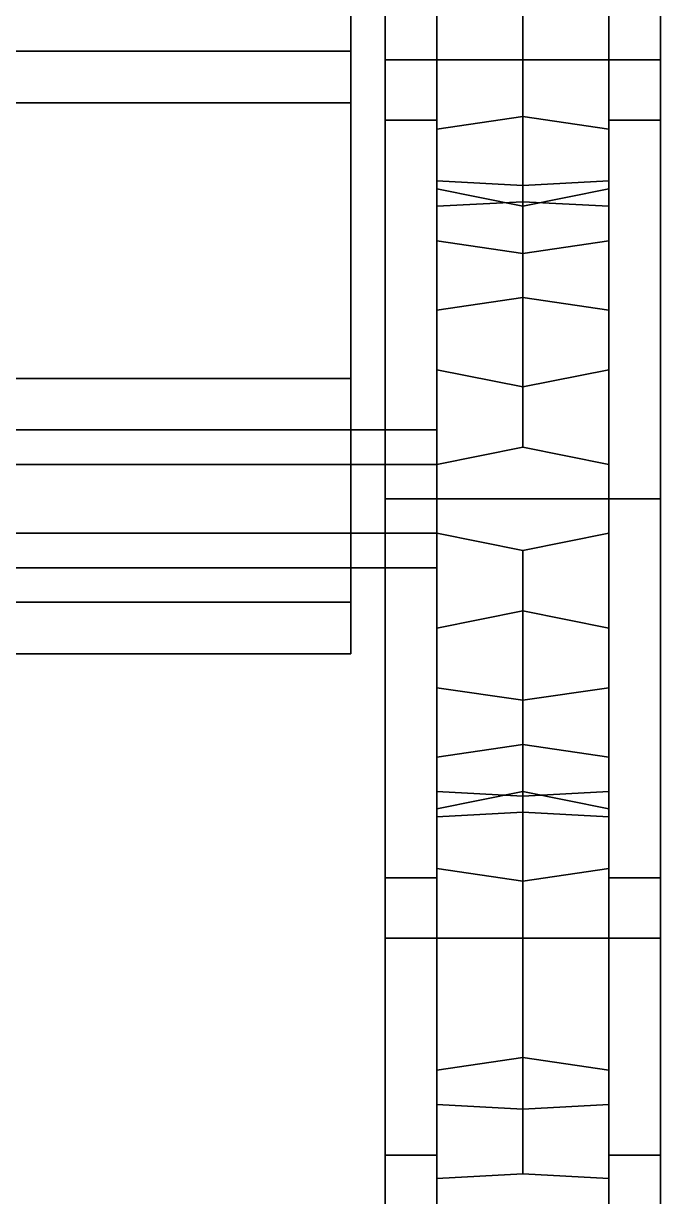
# Model space of a CAD drawing. Header units: millimetres. Extents: x -0.78 to 3, y -2.6 to 4.25.
# Drawn here: x 0.41 to 0.78, y -0.405 to 0.276 of the extents above; entities that cross this region are included whole.
import ezdxf

# ---------------------------------------------------------------- set-up
doc = ezdxf.new("R2010")
doc.units = ezdxf.units.MM
doc.layers.add('carriage', color=7, linetype='Continuous')
doc.layers.add('wheels', color=2, linetype='Continuous')

msp = doc.modelspace()

# ---------------------------------------------------------------- linework, layer by layer
at = {"layer": 'carriage'}
for points in [[(0.6, 0.26, 0.59), (0.6, 0.39, 0.3), (-0.6, 0.39, 0.3), (-0.6, 0.26, 0.59)], [(0.6, 0.23, 0.59), (0.6, 0.36, 0.3), (0.6, 0.39, 0.3), (0.6, 0.26, 0.59)], [(-0.6, 0.23, 0.59), (-0.6, 0.36, 0.3), (0.6, 0.36, 0.3), (0.6, 0.23, 0.59)], [(0.6, 0.07, 1.01), (0.6, 0.26, 0.59), (0.11, 0.26, 0.59), (0.11, 0.07, 1.01)], [(0.6, 0.04, 1.01), (0.6, 0.23, 0.59), (0.6, 0.26, 0.59), (0.6, 0.07, 1.01)], [(0.11, 0.04, 1.01), (0.11, 0.23, 0.59), (0.6, 0.23, 0.59), (0.6, 0.04, 1.01)], [(0.6, -0.06, 1.3), (0.6, 0.07, 1.01), (-0.6, 0.07, 1.01), (-0.6, -0.06, 1.3)], [(0.6, -0.09, 1.3), (0.6, 0.04, 1.01), (0.6, 0.07, 1.01), (0.6, -0.06, 1.3)], [(-0.6, -0.09, 1.3), (-0.6, 0.04, 1.01), (0.6, 0.04, 1.01), (0.6, -0.09, 1.3)], [(-0.6, -0.06, 1.3), (-0.6, -0.09, 1.3), (0.6, -0.09, 1.3), (0.6, -0.06, 1.3)]]:
    msp.add_3dface(points, dxfattribs=at)
at = {"layer": 'wheels'}
for points in [[(0.78, 0.255, 0.94167), (0.78, 0.44167, 0.755), (0.62, 0.44167, 0.755), (0.62, 0.255, 0.94167)], [(0.62, 0.255, 0.94167), (0.62, 0.44167, 0.755), (0.62, 0.38105, 0.72), (0.62, 0.22, 0.88105)], [(0.78, 0.44167, 0.245), (0.78, 0.255, 0.05833), (0.62, 0.255, 0.05833), (0.62, 0.44167, 0.245)], [(0.62, 0.44167, 0.245), (0.62, 0.255, 0.05833), (0.62, 0.22, 0.11895), (0.62, 0.38105, 0.28)], [(0.78, 0.22, 0.88105), (0.78, 0.38105, 0.72), (0.78, 0.44167, 0.755), (0.78, 0.255, 0.94167)], [(0.78, 0.38105, 0.28), (0.78, 0.22, 0.11895), (0.78, 0.255, 0.05833), (0.78, 0.44167, 0.245)], [(0.65, 0.39464, 0.52), (0.65, 0.18464, 0.52), (0.7, 0.18196, 0.53), (0.7, 0.39196, 0.53)], [(0.7, 0.39196, 0.47), (0.7, 0.18196, 0.47), (0.65, 0.18464, 0.48), (0.65, 0.39464, 0.48)], [(0.65, 0.18464, 0.48), (0.65, 0.18464, 0.52), (0.65, 0.39464, 0.52), (0.65, 0.39464, 0.48)], [(0.7, 0.39196, 0.53), (0.7, 0.18196, 0.53), (0.75, 0.18464, 0.52), (0.75, 0.39464, 0.52)], [(0.75, 0.39464, 0.48), (0.75, 0.18464, 0.48), (0.7, 0.18196, 0.47), (0.7, 0.39196, 0.47)], [(0.75, 0.39464, 0.52), (0.75, 0.18464, 0.52), (0.75, 0.18464, 0.48), (0.75, 0.39464, 0.48)], [(0.65, 0.38105, 0.72), (0.65, 0.22, 0.88105), (0.62, 0.22, 0.88105), (0.62, 0.38105, 0.72)], [(0.65, 0.22, 0.11895), (0.65, 0.38105, 0.28), (0.62, 0.38105, 0.28), (0.62, 0.22, 0.11895)], [(0.65, 0.33177, 0.71464), (0.65, 0.21464, 0.83177), (0.65, 0.22, 0.88105), (0.65, 0.38105, 0.72)], [(0.65, 0.21464, 0.16823), (0.65, 0.33177, 0.28536), (0.65, 0.38105, 0.28), (0.65, 0.22, 0.11895)], [(0.78, 0.38105, 0.72), (0.78, 0.22, 0.88105), (0.75, 0.22, 0.88105), (0.75, 0.38105, 0.72)], [(0.78, 0.22, 0.11895), (0.78, 0.38105, 0.28), (0.75, 0.38105, 0.28), (0.75, 0.22, 0.11895)], [(0.75, 0.38105, 0.72), (0.75, 0.22, 0.88105), (0.75, 0.21464, 0.83177), (0.75, 0.33177, 0.71464)], [(0.75, 0.22, 0.11895), (0.75, 0.38105, 0.28), (0.75, 0.33177, 0.28536), (0.75, 0.21464, 0.16823)], [(0.7, 0.35445, 0.67), (0.7, 0.17258, 0.565), (0.65, 0.1699, 0.575), (0.65, 0.35177, 0.68)], [(0.65, 0.35177, 0.32), (0.65, 0.1699, 0.425), (0.7, 0.17258, 0.435), (0.7, 0.35445, 0.33)], [(0.75, 0.35177, 0.68), (0.75, 0.1699, 0.575), (0.7, 0.17258, 0.565), (0.7, 0.35445, 0.67)], [(0.7, 0.35445, 0.33), (0.7, 0.17258, 0.435), (0.75, 0.1699, 0.425), (0.75, 0.35177, 0.32)], [(0.65, 0.1699, 0.575), (0.65, 0.1499, 0.60964), (0.65, 0.33177, 0.71464), (0.65, 0.35177, 0.68)], [(0.65, 0.1499, 0.39036), (0.65, 0.1699, 0.425), (0.65, 0.35177, 0.32), (0.65, 0.33177, 0.28536)], [(0.75, 0.33177, 0.71464), (0.75, 0.1499, 0.60964), (0.75, 0.1699, 0.575), (0.75, 0.35177, 0.68)], [(0.75, 0.35177, 0.32), (0.75, 0.1699, 0.425), (0.75, 0.1499, 0.39036), (0.75, 0.33177, 0.28536)], [(0.65, 0.33177, 0.71464), (0.65, 0.1499, 0.60964), (0.7, 0.14258, 0.61696), (0.7, 0.32445, 0.72196)], [(0.7, 0.32445, 0.27804), (0.7, 0.14258, 0.38304), (0.65, 0.1499, 0.39036), (0.65, 0.33177, 0.28536)], [(0.7, 0.32445, 0.72196), (0.7, 0.22196, 0.82445), (0.65, 0.21464, 0.83177), (0.65, 0.33177, 0.71464)], [(0.7, 0.22196, 0.17555), (0.7, 0.32445, 0.27804), (0.65, 0.33177, 0.28536), (0.65, 0.21464, 0.16823)], [(0.7, 0.32445, 0.72196), (0.7, 0.14258, 0.61696), (0.75, 0.1499, 0.60964), (0.75, 0.33177, 0.71464)], [(0.75, 0.33177, 0.28536), (0.75, 0.1499, 0.39036), (0.7, 0.14258, 0.38304), (0.7, 0.32445, 0.27804)], [(0.75, 0.33177, 0.71464), (0.75, 0.21464, 0.83177), (0.7, 0.22196, 0.82445), (0.7, 0.32445, 0.72196)], [(0.75, 0.21464, 0.16823), (0.75, 0.33177, 0.28536), (0.7, 0.32445, 0.27804), (0.7, 0.22196, 0.17555)], [(0.78, 0, 1.01), (0.78, 0.255, 0.94167), (0.62, 0.255, 0.94167), (0.62, 0, 1.01)], [(0.62, 0, 1.01), (0.62, 0.255, 0.94167), (0.62, 0.22, 0.88105), (0.62, 0, 0.94)], [(0.78, 0.255, 0.05833), (0.78, 0, -0.01), (0.62, 0, -0.01), (0.62, 0.255, 0.05833)], [(0.62, 0.255, 0.05833), (0.62, 0, -0.01), (0.62, 0, 0.06), (0.62, 0.22, 0.11895)], [(0.78, 0, 0.94), (0.78, 0.22, 0.88105), (0.78, 0.255, 0.94167), (0.78, 0, 1.01)], [(0.78, 0.22, 0.11895), (0.78, 0, 0.06), (0.78, 0, -0.01), (0.78, 0.255, 0.05833)], [(0.65, 0.22, 0.88105), (0.65, 0, 0.94), (0.62, 0, 0.94), (0.62, 0.22, 0.88105)], [(0.65, 0, 0.06), (0.65, 0.22, 0.11895), (0.62, 0.22, 0.11895), (0.62, 0, 0.06)], [(0.7, 0.22196, 0.82445), (0.7, 0.11696, 0.64258), (0.65, 0.10964, 0.6499), (0.65, 0.21464, 0.83177)], [(0.65, 0.21464, 0.16823), (0.65, 0.10964, 0.3501), (0.7, 0.11696, 0.35742), (0.7, 0.22196, 0.17555)], [(0.65, 0.18, 0.85177), (0.65, 0.02, 0.89464), (0.65, 0, 0.94), (0.65, 0.22, 0.88105)], [(0.65, 0.21464, 0.83177), (0.65, 0.18, 0.85177), (0.65, 0.22, 0.88105)], [(0.65, 0.18, 0.14823), (0.65, 0.21464, 0.16823), (0.65, 0.22, 0.11895)], [(0.65, 0.02, 0.10536), (0.65, 0.18, 0.14823), (0.65, 0.22, 0.11895), (0.65, 0, 0.06)], [(0.75, 0.21464, 0.83177), (0.75, 0.10964, 0.6499), (0.7, 0.11696, 0.64258), (0.7, 0.22196, 0.82445)], [(0.7, 0.22196, 0.17555), (0.7, 0.11696, 0.35742), (0.75, 0.10964, 0.3501), (0.75, 0.21464, 0.16823)], [(0.78, 0.22, 0.88105), (0.78, 0, 0.94), (0.75, 0, 0.94), (0.75, 0.22, 0.88105)], [(0.78, 0, 0.06), (0.78, 0.22, 0.11895), (0.75, 0.22, 0.11895), (0.75, 0, 0.06)], [(0.75, 0.22, 0.88105), (0.75, 0, 0.94), (0.75, 0.02, 0.89464), (0.75, 0.18, 0.85177)], [(0.75, 0.22, 0.88105), (0.75, 0.22, 0.88105), (0.75, 0.18, 0.85177), (0.75, 0.21464, 0.83177)], [(0.75, 0.22, 0.11895), (0.75, 0.22, 0.11895), (0.75, 0.21464, 0.16823), (0.75, 0.18, 0.14823)], [(0.75, 0, 0.06), (0.75, 0.22, 0.11895), (0.75, 0.18, 0.14823), (0.75, 0.02, 0.10536)], [(0.65, 0.10964, 0.6499), (0.65, 0.075, 0.6699), (0.65, 0.18, 0.85177), (0.65, 0.21464, 0.83177)], [(0.65, 0.075, 0.3301), (0.65, 0.10964, 0.3501), (0.65, 0.21464, 0.16823), (0.65, 0.18, 0.14823)], [(0.75, 0.18, 0.85177), (0.75, 0.075, 0.6699), (0.75, 0.10964, 0.6499), (0.75, 0.21464, 0.83177)], [(0.75, 0.21464, 0.16823), (0.75, 0.10964, 0.3501), (0.75, 0.075, 0.3301), (0.75, 0.18, 0.14823)], [(0.7, 0.17258, 0.565), (0.7, 0.18196, 0.53), (0.65, 0.18464, 0.52), (0.65, 0.1699, 0.575)], [(0.7, 0.18196, 0.47), (0.7, 0.17258, 0.435), (0.65, 0.1699, 0.425), (0.65, 0.18464, 0.48)], [(0.65, -0.10964, 0.6499), (0.65, 0.1699, 0.575), (0.65, 0.18464, 0.52), (0.65, -0.1499, 0.60964)], [(0.65, -0.1499, 0.60964), (0.65, 0.18464, 0.52), (0.65, 0.18464, 0.48), (0.65, -0.1699, 0.575)], [(0.65, -0.1699, 0.575), (0.65, 0.18464, 0.48), (0.65, 0.1699, 0.425), (0.65, -0.18464, 0.52)], [(0.75, 0.1699, 0.575), (0.75, 0.18464, 0.52), (0.7, 0.18196, 0.53), (0.7, 0.17258, 0.565)], [(0.75, 0.18464, 0.48), (0.75, 0.1699, 0.425), (0.7, 0.17258, 0.435), (0.7, 0.18196, 0.47)], [(0.75, 0.1699, 0.575), (0.75, -0.18464, 0.48), (0.75, -0.1699, 0.425), (0.75, 0.18464, 0.52)], [(0.75, -0.10964, 0.3501), (0.75, 0.1699, 0.425), (0.75, 0.18464, 0.48), (0.75, -0.1499, 0.39036)], [(0.75, -0.1499, 0.39036), (0.75, 0.18464, 0.48), (0.75, 0.18464, 0.52), (0.75, -0.1699, 0.425)], [(0.65, 0.18, 0.85177), (0.65, 0.075, 0.6699), (0.7, 0.065, 0.67258), (0.7, 0.17, 0.85445)], [(0.7, 0.17, 0.14555), (0.7, 0.065, 0.32742), (0.65, 0.075, 0.3301), (0.65, 0.18, 0.14823)], [(0.7, 0.17, 0.85445), (0.7, 0.03, 0.89196), (0.65, 0.02, 0.89464), (0.65, 0.18, 0.85177)], [(0.7, 0.03, 0.10804), (0.7, 0.17, 0.14555), (0.65, 0.18, 0.14823), (0.65, 0.02, 0.10536)], [(0.7, 0.17, 0.85445), (0.7, 0.065, 0.67258), (0.75, 0.075, 0.6699), (0.75, 0.18, 0.85177)], [(0.75, 0.18, 0.14823), (0.75, 0.075, 0.3301), (0.7, 0.065, 0.32742), (0.7, 0.17, 0.14555)], [(0.75, 0.18, 0.85177), (0.75, 0.02, 0.89464), (0.7, 0.03, 0.89196), (0.7, 0.17, 0.85445)], [(0.75, 0.02, 0.10536), (0.75, 0.18, 0.14823), (0.7, 0.17, 0.14555), (0.7, 0.03, 0.10804)], [(0.65, -0.075, 0.6699), (0.65, 0.1499, 0.60964), (0.65, 0.1699, 0.575), (0.65, -0.10964, 0.6499)], [(0.65, 0.1499, 0.39036), (0.65, -0.18464, 0.48), (0.65, -0.18464, 0.52), (0.65, 0.1699, 0.425)], [(0.75, 0.1499, 0.60964), (0.75, -0.18464, 0.52), (0.75, -0.18464, 0.48), (0.75, 0.1699, 0.575)], [(0.75, -0.075, 0.3301), (0.75, 0.1499, 0.39036), (0.75, 0.1699, 0.425), (0.75, -0.10964, 0.3501)], [(0.7, 0.11696, 0.64258), (0.7, 0.14258, 0.61696), (0.65, 0.1499, 0.60964), (0.65, 0.10964, 0.6499)], [(0.7, 0.14258, 0.38304), (0.7, 0.11696, 0.35742), (0.65, 0.10964, 0.3501), (0.65, 0.1499, 0.39036)], [(0.65, -0.02, 0.68464), (0.65, 0.10964, 0.6499), (0.65, 0.1499, 0.60964), (0.65, -0.075, 0.6699)], [(0.65, 0.10964, 0.3501), (0.65, -0.1699, 0.425), (0.65, -0.18464, 0.48), (0.65, 0.1499, 0.39036)], [(0.75, 0.10964, 0.6499), (0.75, 0.1499, 0.60964), (0.7, 0.14258, 0.61696), (0.7, 0.11696, 0.64258)], [(0.75, 0.1499, 0.39036), (0.75, 0.10964, 0.3501), (0.7, 0.11696, 0.35742), (0.7, 0.14258, 0.38304)], [(0.75, 0.10964, 0.6499), (0.75, -0.1699, 0.575), (0.75, -0.18464, 0.52), (0.75, 0.1499, 0.60964)], [(0.75, -0.02, 0.31536), (0.75, 0.10964, 0.3501), (0.75, 0.1499, 0.39036), (0.75, -0.075, 0.3301)], [(0.65, 0.02, 0.68464), (0.65, 0.075, 0.6699), (0.65, 0.10964, 0.6499), (0.65, -0.02, 0.68464)], [(0.65, 0.075, 0.3301), (0.65, -0.1499, 0.39036), (0.65, -0.1699, 0.425), (0.65, 0.10964, 0.3501)], [(0.75, 0.075, 0.6699), (0.75, -0.1499, 0.60964), (0.75, -0.1699, 0.575), (0.75, 0.10964, 0.6499)], [(0.75, 0.02, 0.31536), (0.75, 0.075, 0.3301), (0.75, 0.10964, 0.3501), (0.75, -0.02, 0.31536)], [(0.7, 0.03, 0.68196), (0.7, 0.065, 0.67258), (0.65, 0.075, 0.6699), (0.65, 0.02, 0.68464)], [(0.7, 0.065, 0.32742), (0.7, 0.03, 0.31804), (0.65, 0.02, 0.31536), (0.65, 0.075, 0.3301)], [(0.65, 0.02, 0.31536), (0.65, -0.10964, 0.3501), (0.65, -0.1499, 0.39036), (0.65, 0.075, 0.3301)], [(0.75, 0.02, 0.68464), (0.75, 0.075, 0.6699), (0.7, 0.065, 0.67258), (0.7, 0.03, 0.68196)], [(0.75, 0.075, 0.3301), (0.75, 0.02, 0.31536), (0.7, 0.03, 0.31804), (0.7, 0.065, 0.32742)], [(0.75, 0.02, 0.68464), (0.75, -0.10964, 0.6499), (0.75, -0.1499, 0.60964), (0.75, 0.075, 0.6699)], [(0.65, 0.02, 0.53464), (0.65, 0.04, 0.5), (-0.65, 0.04, 0.5), (-0.65, 0.02, 0.53464)], [(0.65, 0.04, 0.5), (0.65, 0.02, 0.46536), (-0.65, 0.02, 0.46536), (-0.65, 0.04, 0.5)], [(0.7, 0.03, 0.89196), (0.7, 0.03, 0.68196), (0.65, 0.02, 0.68464), (0.65, 0.02, 0.89464)], [(0.65, 0.02, 0.10536), (0.65, 0.02, 0.31536), (0.7, 0.03, 0.31804), (0.7, 0.03, 0.10804)], [(0.75, 0.02, 0.89464), (0.75, 0.02, 0.68464), (0.7, 0.03, 0.68196), (0.7, 0.03, 0.89196)], [(0.7, 0.03, 0.10804), (0.7, 0.03, 0.31804), (0.75, 0.02, 0.31536), (0.75, 0.02, 0.10536)], [(0.65, -0.02, 0.53464), (0.65, 0.02, 0.53464), (-0.65, 0.02, 0.53464), (-0.65, -0.02, 0.53464)], [(0.65, 0.02, 0.46536), (0.65, -0.02, 0.46536), (-0.65, -0.02, 0.46536), (-0.65, 0.02, 0.46536)], [(0.65, 0.02, 0.68464), (0.65, -0.02, 0.68464), (0.65, -0.02, 0.89464), (0.65, 0.02, 0.89464)], [(0.65, -0.02, 0.31536), (0.65, 0.02, 0.31536), (0.65, 0.02, 0.10536), (0.65, -0.02, 0.10536)], [(0.65, -0.02, 0.31536), (0.65, -0.075, 0.3301), (0.65, -0.10964, 0.3501), (0.65, 0.02, 0.31536)], [(0.75, -0.02, 0.89464), (0.75, -0.02, 0.68464), (0.75, 0.02, 0.68464), (0.75, 0.02, 0.89464)], [(0.75, 0.02, 0.10536), (0.75, 0.02, 0.31536), (0.75, -0.02, 0.31536), (0.75, -0.02, 0.10536)], [(0.75, -0.02, 0.68464), (0.75, -0.075, 0.6699), (0.75, -0.10964, 0.6499), (0.75, 0.02, 0.68464)], [(0.75, 0, 0.94), (0.75, 0, 0.94), (0.75, -0.02, 0.89464), (0.75, 0.02, 0.89464)], [(0.75, 0, 0.06), (0.75, 0, 0.06), (0.75, 0.02, 0.10536), (0.75, -0.02, 0.10536)], [(0.65, 0, 0.94), (0.65, -0.22, 0.88105), (0.62, -0.22, 0.88105), (0.62, 0, 0.94)], [(0.62, -0.255, 0.94167), (0.62, 0, 1.01), (0.62, 0, 0.94), (0.62, -0.22, 0.88105)], [(0.78, 0, -0.01), (0.78, -0.255, 0.05833), (0.62, -0.255, 0.05833), (0.62, 0, -0.01)], [(0.62, 0, -0.01), (0.62, -0.255, 0.05833), (0.62, -0.22, 0.11895), (0.62, 0, 0.06)], [(0.65, -0.22, 0.11895), (0.65, 0, 0.06), (0.62, 0, 0.06), (0.62, -0.22, 0.11895)], [(0.65, -0.18, 0.14823), (0.65, -0.02, 0.10536), (0.65, 0, 0.06), (0.65, -0.22, 0.11895)], [(0.78, 0, 0.94), (0.78, -0.22, 0.88105), (0.75, -0.22, 0.88105), (0.75, 0, 0.94)], [(0.78, -0.22, 0.11895), (0.78, 0, 0.06), (0.75, 0, 0.06), (0.75, -0.22, 0.11895)], [(0.75, 0, 0.94), (0.75, -0.22, 0.88105), (0.75, -0.18, 0.85177), (0.75, -0.02, 0.89464)], [(0.75, -0.22, 0.11895), (0.75, 0, 0.06), (0.75, -0.02, 0.10536), (0.75, -0.18, 0.14823)], [(0.78, -0.22, 0.88105), (0.78, 0, 0.94), (0.78, 0, 1.01), (0.78, -0.255, 0.94167)], [(0.78, 0, 0.06), (0.78, -0.22, 0.11895), (0.78, -0.255, 0.05833), (0.78, 0, -0.01)], [(0.78, -0.255, 0.94167), (0.78, 0, 1.01), (0.62, 0, 1.01), (0.62, -0.255, 0.94167)], [(0.65, -0.02, 0.89464), (0.65, -0.18, 0.85177), (0.65, -0.22, 0.88105), (0.65, 0, 0.94)], [(0.65, -0.04, 0.5), (0.65, -0.02, 0.53464), (-0.65, -0.02, 0.53464), (-0.65, -0.04, 0.5)], [(0.65, -0.02, 0.46536), (0.65, -0.04, 0.5), (-0.65, -0.04, 0.5), (-0.65, -0.02, 0.46536)], [(0.65, -0.02, 0.89464), (0.65, -0.02, 0.68464), (0.7, -0.03, 0.68196), (0.7, -0.03, 0.89196)], [(0.7, -0.03, 0.10804), (0.7, -0.03, 0.31804), (0.65, -0.02, 0.31536), (0.65, -0.02, 0.10536)], [(0.7, -0.065, 0.67258), (0.7, -0.03, 0.68196), (0.65, -0.02, 0.68464), (0.65, -0.075, 0.6699)], [(0.7, -0.03, 0.89196), (0.7, -0.17, 0.85445), (0.65, -0.18, 0.85177), (0.65, -0.02, 0.89464)], [(0.7, -0.03, 0.31804), (0.7, -0.065, 0.32742), (0.65, -0.075, 0.3301), (0.65, -0.02, 0.31536)], [(0.7, -0.17, 0.14555), (0.7, -0.03, 0.10804), (0.65, -0.02, 0.10536), (0.65, -0.18, 0.14823)], [(0.7, -0.03, 0.89196), (0.7, -0.03, 0.68196), (0.75, -0.02, 0.68464), (0.75, -0.02, 0.89464)], [(0.75, -0.02, 0.10536), (0.75, -0.02, 0.31536), (0.7, -0.03, 0.31804), (0.7, -0.03, 0.10804)], [(0.75, -0.02, 0.89464), (0.75, -0.18, 0.85177), (0.7, -0.17, 0.85445), (0.7, -0.03, 0.89196)], [(0.75, -0.075, 0.6699), (0.75, -0.02, 0.68464), (0.7, -0.03, 0.68196), (0.7, -0.065, 0.67258)], [(0.75, -0.02, 0.31536), (0.75, -0.075, 0.3301), (0.7, -0.065, 0.32742), (0.7, -0.03, 0.31804)], [(0.75, -0.18, 0.14823), (0.75, -0.02, 0.10536), (0.7, -0.03, 0.10804), (0.7, -0.17, 0.14555)], [(0.65, -0.18, 0.14823), (0.65, -0.075, 0.3301), (0.7, -0.065, 0.32742), (0.7, -0.17, 0.14555)], [(0.7, -0.17, 0.85445), (0.7, -0.065, 0.67258), (0.65, -0.075, 0.6699), (0.65, -0.18, 0.85177)], [(0.7, -0.17, 0.14555), (0.7, -0.065, 0.32742), (0.75, -0.075, 0.3301), (0.75, -0.18, 0.14823)], [(0.75, -0.18, 0.85177), (0.75, -0.075, 0.6699), (0.7, -0.065, 0.67258), (0.7, -0.17, 0.85445)], [(0.65, -0.10964, 0.3501), (0.65, -0.075, 0.3301), (0.65, -0.18, 0.14823), (0.65, -0.21464, 0.16823)], [(0.65, -0.075, 0.6699), (0.65, -0.10964, 0.6499), (0.65, -0.21464, 0.83177), (0.65, -0.18, 0.85177)], [(0.75, -0.18, 0.14823), (0.75, -0.075, 0.3301), (0.75, -0.10964, 0.3501), (0.75, -0.21464, 0.16823)], [(0.75, -0.21464, 0.83177), (0.75, -0.10964, 0.6499), (0.75, -0.075, 0.6699), (0.75, -0.18, 0.85177)], [(0.7, -0.22196, 0.17555), (0.7, -0.11696, 0.35742), (0.65, -0.10964, 0.3501), (0.65, -0.21464, 0.16823)], [(0.65, -0.21464, 0.83177), (0.65, -0.10964, 0.6499), (0.7, -0.11696, 0.64258), (0.7, -0.22196, 0.82445)], [(0.7, -0.11696, 0.35742), (0.7, -0.14258, 0.38304), (0.65, -0.1499, 0.39036), (0.65, -0.10964, 0.3501)], [(0.7, -0.14258, 0.61696), (0.7, -0.11696, 0.64258), (0.65, -0.10964, 0.6499), (0.65, -0.1499, 0.60964)], [(0.75, -0.21464, 0.16823), (0.75, -0.10964, 0.3501), (0.7, -0.11696, 0.35742), (0.7, -0.22196, 0.17555)], [(0.7, -0.22196, 0.82445), (0.7, -0.11696, 0.64258), (0.75, -0.10964, 0.6499), (0.75, -0.21464, 0.83177)], [(0.75, -0.10964, 0.3501), (0.75, -0.1499, 0.39036), (0.7, -0.14258, 0.38304), (0.7, -0.11696, 0.35742)], [(0.75, -0.1499, 0.60964), (0.75, -0.10964, 0.6499), (0.7, -0.11696, 0.64258), (0.7, -0.14258, 0.61696)], [(0.65, -0.33177, 0.28536), (0.65, -0.1499, 0.39036), (0.7, -0.14258, 0.38304), (0.7, -0.32445, 0.27804)], [(0.7, -0.32445, 0.72196), (0.7, -0.14258, 0.61696), (0.65, -0.1499, 0.60964), (0.65, -0.33177, 0.71464)], [(0.7, -0.32445, 0.27804), (0.7, -0.14258, 0.38304), (0.75, -0.1499, 0.39036), (0.75, -0.33177, 0.28536)], [(0.75, -0.33177, 0.71464), (0.75, -0.1499, 0.60964), (0.7, -0.14258, 0.61696), (0.7, -0.32445, 0.72196)], [(0.65, -0.1699, 0.425), (0.65, -0.1499, 0.39036), (0.65, -0.33177, 0.28536), (0.65, -0.35177, 0.32)], [(0.65, -0.1499, 0.60964), (0.65, -0.1699, 0.575), (0.65, -0.35177, 0.68), (0.65, -0.33177, 0.71464)], [(0.75, -0.33177, 0.28536), (0.75, -0.1499, 0.39036), (0.75, -0.1699, 0.425), (0.75, -0.35177, 0.32)], [(0.75, -0.35177, 0.68), (0.75, -0.1699, 0.575), (0.75, -0.1499, 0.60964), (0.75, -0.33177, 0.71464)], [(0.7, -0.35445, 0.33), (0.7, -0.17258, 0.435), (0.65, -0.1699, 0.425), (0.65, -0.35177, 0.32)], [(0.65, -0.35177, 0.68), (0.65, -0.1699, 0.575), (0.7, -0.17258, 0.565), (0.7, -0.35445, 0.67)], [(0.7, -0.17258, 0.435), (0.7, -0.18196, 0.47), (0.65, -0.18464, 0.48), (0.65, -0.1699, 0.425)], [(0.7, -0.18196, 0.53), (0.7, -0.17258, 0.565), (0.65, -0.1699, 0.575), (0.65, -0.18464, 0.52)], [(0.75, -0.35177, 0.32), (0.75, -0.1699, 0.425), (0.7, -0.17258, 0.435), (0.7, -0.35445, 0.33)], [(0.7, -0.35445, 0.67), (0.7, -0.17258, 0.565), (0.75, -0.1699, 0.575), (0.75, -0.35177, 0.68)], [(0.75, -0.1699, 0.425), (0.75, -0.18464, 0.48), (0.7, -0.18196, 0.47), (0.7, -0.17258, 0.435)], [(0.75, -0.18464, 0.52), (0.75, -0.1699, 0.575), (0.7, -0.17258, 0.565), (0.7, -0.18196, 0.53)], [(0.65, -0.21464, 0.16823), (0.65, -0.18, 0.14823), (0.65, -0.22, 0.11895)], [(0.65, -0.18, 0.85177), (0.65, -0.21464, 0.83177), (0.65, -0.22, 0.88105)], [(0.65, -0.39464, 0.48), (0.65, -0.18464, 0.48), (0.7, -0.18196, 0.47), (0.7, -0.39196, 0.47)], [(0.7, -0.39196, 0.53), (0.7, -0.18196, 0.53), (0.65, -0.18464, 0.52), (0.65, -0.39464, 0.52)], [(0.7, -0.39196, 0.47), (0.7, -0.18196, 0.47), (0.75, -0.18464, 0.48), (0.75, -0.39464, 0.48)], [(0.75, -0.39464, 0.52), (0.75, -0.18464, 0.52), (0.7, -0.18196, 0.53), (0.7, -0.39196, 0.53)], [(0.75, -0.22, 0.11895), (0.75, -0.22, 0.11895), (0.75, -0.18, 0.14823), (0.75, -0.21464, 0.16823)], [(0.75, -0.22, 0.88105), (0.75, -0.22, 0.88105), (0.75, -0.21464, 0.83177), (0.75, -0.18, 0.85177)], [(0.65, -0.18464, 0.52), (0.65, -0.18464, 0.48), (0.65, -0.39464, 0.48), (0.65, -0.39464, 0.52)], [(0.75, -0.39464, 0.48), (0.75, -0.18464, 0.48), (0.75, -0.18464, 0.52), (0.75, -0.39464, 0.52)], [(0.7, -0.32445, 0.27804), (0.7, -0.22196, 0.17555), (0.65, -0.21464, 0.16823), (0.65, -0.33177, 0.28536)], [(0.7, -0.22196, 0.82445), (0.7, -0.32445, 0.72196), (0.65, -0.33177, 0.71464), (0.65, -0.21464, 0.83177)], [(0.65, -0.33177, 0.28536), (0.65, -0.21464, 0.16823), (0.65, -0.22, 0.11895), (0.65, -0.38105, 0.28)], [(0.65, -0.21464, 0.83177), (0.65, -0.33177, 0.71464), (0.65, -0.38105, 0.72), (0.65, -0.22, 0.88105)], [(0.75, -0.33177, 0.28536), (0.75, -0.21464, 0.16823), (0.7, -0.22196, 0.17555), (0.7, -0.32445, 0.27804)], [(0.75, -0.21464, 0.83177), (0.75, -0.33177, 0.71464), (0.7, -0.32445, 0.72196), (0.7, -0.22196, 0.82445)], [(0.75, -0.38105, 0.28), (0.75, -0.22, 0.11895), (0.75, -0.21464, 0.16823), (0.75, -0.33177, 0.28536)], [(0.75, -0.22, 0.88105), (0.75, -0.38105, 0.72), (0.75, -0.33177, 0.71464), (0.75, -0.21464, 0.83177)], [(0.62, -0.255, 0.05833), (0.62, -0.44167, 0.245), (0.62, -0.38105, 0.28), (0.62, -0.22, 0.11895)], [(0.65, -0.38105, 0.28), (0.65, -0.22, 0.11895), (0.62, -0.22, 0.11895), (0.62, -0.38105, 0.28)], [(0.62, -0.44167, 0.755), (0.62, -0.255, 0.94167), (0.62, -0.22, 0.88105), (0.62, -0.38105, 0.72)], [(0.65, -0.22, 0.88105), (0.65, -0.38105, 0.72), (0.62, -0.38105, 0.72), (0.62, -0.22, 0.88105)], [(0.78, -0.38105, 0.28), (0.78, -0.22, 0.11895), (0.75, -0.22, 0.11895), (0.75, -0.38105, 0.28)], [(0.78, -0.22, 0.88105), (0.78, -0.38105, 0.72), (0.75, -0.38105, 0.72), (0.75, -0.22, 0.88105)], [(0.78, -0.22, 0.11895), (0.78, -0.38105, 0.28), (0.78, -0.44167, 0.245), (0.78, -0.255, 0.05833)], [(0.78, -0.38105, 0.72), (0.78, -0.22, 0.88105), (0.78, -0.255, 0.94167), (0.78, -0.44167, 0.755)], [(0.78, -0.255, 0.05833), (0.78, -0.44167, 0.245), (0.62, -0.44167, 0.245), (0.62, -0.255, 0.05833)], [(0.78, -0.44167, 0.755), (0.78, -0.255, 0.94167), (0.62, -0.255, 0.94167), (0.62, -0.44167, 0.755)], [(0.65, -0.35177, 0.32), (0.65, -0.33177, 0.28536), (0.65, -0.38105, 0.28)], [(0.65, -0.33177, 0.71464), (0.65, -0.35177, 0.68), (0.65, -0.38105, 0.72)], [(0.75, -0.38105, 0.28), (0.75, -0.38105, 0.28), (0.75, -0.33177, 0.28536), (0.75, -0.35177, 0.32)], [(0.75, -0.38105, 0.72), (0.75, -0.38105, 0.72), (0.75, -0.35177, 0.68), (0.75, -0.33177, 0.71464)], [(0.7, -0.39196, 0.47), (0.7, -0.35445, 0.33), (0.65, -0.35177, 0.32), (0.65, -0.39464, 0.48)], [(0.7, -0.35445, 0.67), (0.7, -0.39196, 0.53), (0.65, -0.39464, 0.52), (0.65, -0.35177, 0.68)], [(0.65, -0.39464, 0.48), (0.65, -0.35177, 0.32), (0.65, -0.38105, 0.28), (0.65, -0.44, 0.5)], [(0.65, -0.35177, 0.68), (0.65, -0.39464, 0.52), (0.65, -0.44, 0.5), (0.65, -0.38105, 0.72)], [(0.75, -0.39464, 0.48), (0.75, -0.35177, 0.32), (0.7, -0.35445, 0.33), (0.7, -0.39196, 0.47)], [(0.75, -0.35177, 0.68), (0.75, -0.39464, 0.52), (0.7, -0.39196, 0.53), (0.7, -0.35445, 0.67)], [(0.75, -0.44, 0.5), (0.75, -0.38105, 0.28), (0.75, -0.35177, 0.32), (0.75, -0.39464, 0.48)], [(0.75, -0.38105, 0.72), (0.75, -0.44, 0.5), (0.75, -0.39464, 0.52), (0.75, -0.35177, 0.68)], [(0.62, -0.44167, 0.245), (0.62, -0.51, 0.5), (0.62, -0.44, 0.5), (0.62, -0.38105, 0.28)], [(0.65, -0.44, 0.5), (0.65, -0.38105, 0.28), (0.62, -0.38105, 0.28), (0.62, -0.44, 0.5)], [(0.62, -0.51, 0.5), (0.62, -0.44167, 0.755), (0.62, -0.38105, 0.72), (0.62, -0.44, 0.5)], [(0.65, -0.38105, 0.72), (0.65, -0.44, 0.5), (0.62, -0.44, 0.5), (0.62, -0.38105, 0.72)], [(0.78, -0.44, 0.5), (0.78, -0.38105, 0.28), (0.75, -0.38105, 0.28), (0.75, -0.44, 0.5)], [(0.78, -0.38105, 0.72), (0.78, -0.44, 0.5), (0.75, -0.44, 0.5), (0.75, -0.38105, 0.72)], [(0.78, -0.38105, 0.28), (0.78, -0.44, 0.5), (0.78, -0.51, 0.5), (0.78, -0.44167, 0.245)], [(0.78, -0.44, 0.5), (0.78, -0.38105, 0.72), (0.78, -0.44167, 0.755), (0.78, -0.51, 0.5)], [(0.65, -0.39464, 0.52), (0.65, -0.39464, 0.48), (0.65, -0.44, 0.5)], [(0.75, -0.44, 0.5), (0.75, -0.44, 0.5), (0.75, -0.39464, 0.48), (0.75, -0.39464, 0.52)]]:
    msp.add_3dface(points, dxfattribs=at)

doc.saveas('drawing.dxf')
